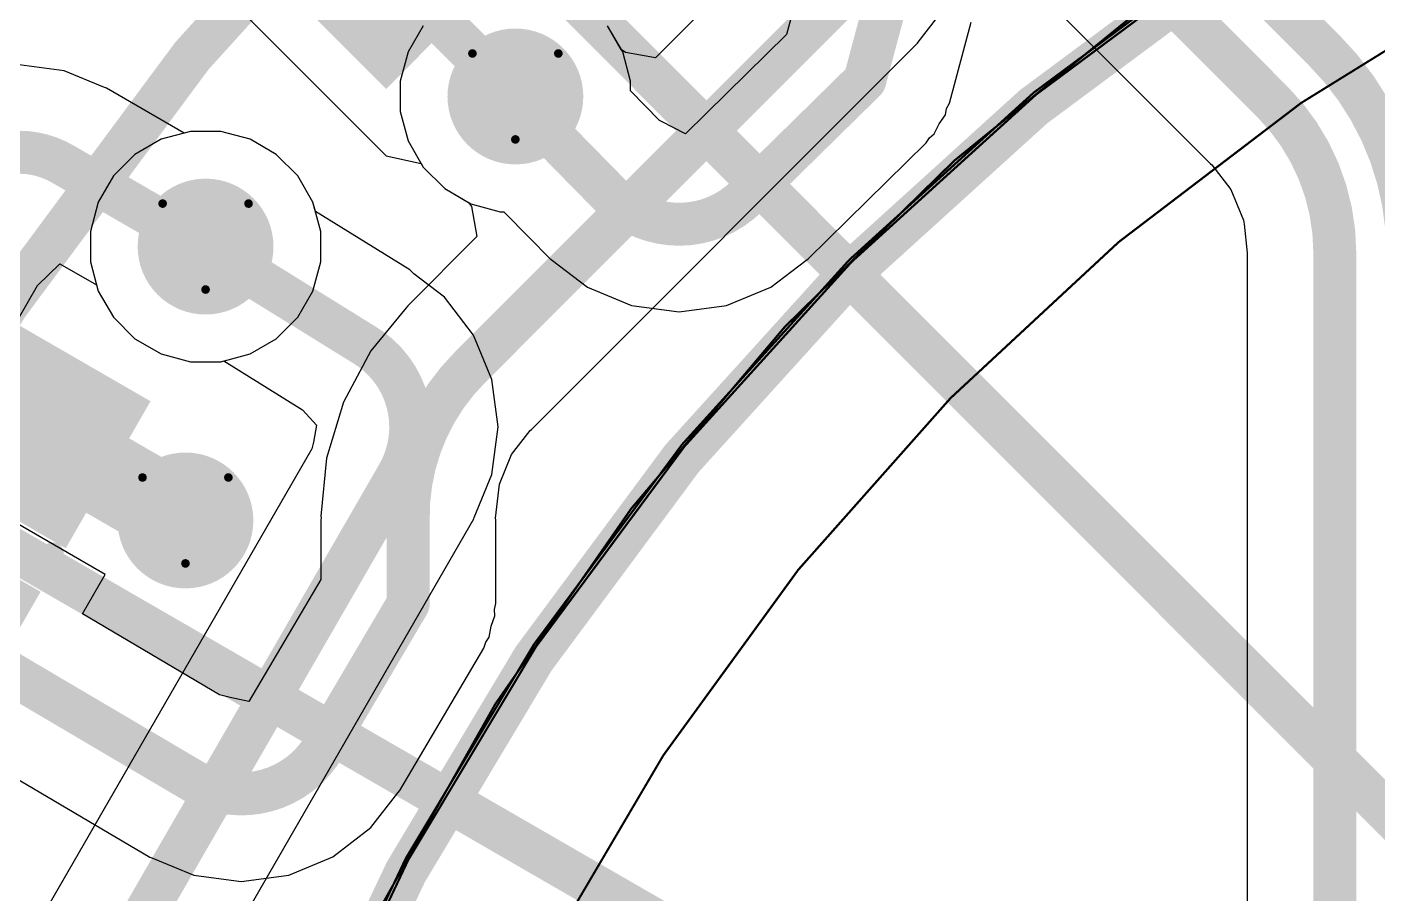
# Model space of a CAD drawing. Header units: inches. Extents: x -7 to 348, y -14 to 159.
# Drawn here: x 20.34 to 28.33, y 26.41 to 31.53 of the extents above; entities that cross this region are included whole.
import ezdxf

# ---------------------------------------------------------------- set-up
doc = ezdxf.new("R2010")
doc.units = ezdxf.units.IN
for name, color, linetype in [('Bottom Layer', 5, 'Continuous'), ('Bottom Solder', 6, 'Continuous'), ('Dimension', 6, 'Continuous'), ('Drill Drawing', 1, 'Continuous'), ('Fabrication', 76, 'Continuous'), ('Mechanical 4', 56, 'Continuous'), ('Top Layer', 1, 'Continuous'), ('Top Overlay', 2, 'Continuous'), ('Top Paste', 8, 'Continuous'), ('Top Solder', 216, 'Continuous'), ('Via Holes', 16, 'Continuous')]:
    doc.layers.add(name, color=color, linetype=linetype)

msp = doc.modelspace()

# ---------------------------------------------------------------- hatches: boundary and pattern name
at = {"layer": 'Bottom Layer'}
h = msp.add_hatch(color=5, dxfattribs=at)
edge = h.paths.add_edge_path()
edge.add_arc((23.23, 31.1227), 0.3, 0, 360)
h = msp.add_hatch(color=5, dxfattribs=at)
edge = h.paths.add_edge_path()
edge.add_arc((21.3979, 30.2356), 0.3, 0, 360)
h = msp.add_hatch(color=5, dxfattribs=at)
edge = h.paths.add_edge_path()
edge.add_arc((21.2789, 28.617), 0.3, 0, 360)
at = {"layer": 'Bottom Solder'}
h = msp.add_hatch(color=6, dxfattribs=at)
edge = h.paths.add_edge_path()
edge.add_arc((23.23, 31.1227), 0.4016, 0, 360)
h = msp.add_hatch(color=6, dxfattribs=at)
edge = h.paths.add_edge_path()
edge.add_arc((21.3979, 30.2356), 0.4016, 0, 360)
h = msp.add_hatch(color=6, dxfattribs=at)
edge = h.paths.add_edge_path()
edge.add_arc((21.2789, 28.617), 0.4016, 0, 360)
at = {"layer": 'Top Layer'}
for points in [[(23.031, 31.8765), (22.4653, 31.3108), (21.9703, 31.8058), (22.536, 32.3714)], [(20.9337, 29.2843), (20.5337, 28.5915), (19.9275, 28.9415), (20.3275, 29.6343)]]:
    msp.add_hatch(color=1, dxfattribs=at).paths.add_polyline_path(points)
h = msp.add_hatch(color=1, dxfattribs=at)
edge = h.paths.add_edge_path()
edge.add_arc((23.23, 31.1227), 0.3, 0, 360)
h = msp.add_hatch(color=1, dxfattribs=at)
edge = h.paths.add_edge_path()
edge.add_arc((21.3979, 30.2356), 0.3, 0, 360)
h = msp.add_hatch(color=1, dxfattribs=at)
edge = h.paths.add_edge_path()
edge.add_arc((21.2789, 28.617), 0.3, 0, 360)
at = {"layer": 'Top Paste'}
for points in [[(23.031, 31.8765), (22.4653, 31.3108), (21.9703, 31.8058), (22.536, 32.3714)], [(20.9337, 29.2843), (20.5337, 28.5915), (19.9275, 28.9415), (20.3275, 29.6343)]]:
    msp.add_hatch(color=8, dxfattribs=at).paths.add_polyline_path(points)
at = {"layer": 'Top Solder'}
for points in [[(23.1747, 31.8765), (22.4653, 31.1671), (21.8266, 31.8058), (22.536, 32.5151)], [(21.0725, 29.3215), (20.5709, 28.4527), (19.7887, 28.9043), (20.2903, 29.7731)], [(20.4225, 28.1957), (19.9209, 27.3269), (19.1387, 27.7785), (19.6403, 28.6473)]]:
    msp.add_hatch(color=216, dxfattribs=at).paths.add_polyline_path(points)
at = {"layer": 'Via Holes'}
h = msp.add_hatch(color=7, dxfattribs=at)
edge = h.paths.add_edge_path()
edge.add_arc((23.23, 31.1227), 0.15, 0, 360)
h = msp.add_hatch(color=7, dxfattribs=at)
edge = h.paths.add_edge_path()
edge.add_arc((21.3979, 30.2356), 0.15, 0, 360)
h = msp.add_hatch(color=7, dxfattribs=at)
edge = h.paths.add_edge_path()
edge.add_arc((21.2789, 28.617), 0.15, 0, 360)

# ---------------------------------------------------------------- linework, layer by layer
at = {"layer": 'Bottom Layer'}
for p, q in [((24.924, 31.8296), (24.8325, 31.4882)), ((25.7965, 31.0835), (25.9246, 31.5615)), ((22.6851, 31.5409), (22.5955, 31.3856)), ((23.8646, 31.3856), (23.775, 31.5409)), ((24.8325, 31.4882), (24.36, 31.0244)), ((22.5955, 31.3856), (22.549, 31.2124)), ((23.911, 31.2124), (23.8646, 31.3856)), ((22.549, 31.2124), (22.549, 31.0331)), ((23.911, 31.1566), (23.911, 31.2124)), ((24.083, 30.9816), (23.911, 31.1566)), ((25.7803, 31.0507), (25.7965, 31.0835)), ((22.549, 31.0331), (22.5955, 30.8599)), ((24.36, 31.0244), (24.2362, 30.9028)), ((25.736, 30.9609), (25.7728, 31.0149)), ((25.7728, 31.0149), (25.7803, 31.0507)), ((24.094, 30.9756), (24.083, 30.9816)), ((24.2362, 30.9028), (24.094, 30.9756)), ((25.7071, 30.9022), (25.736, 30.9609)), ((21.135, 30.8702), (20.9797, 30.7805)), ((21.3082, 30.9166), (21.135, 30.8702)), ((21.4875, 30.9166), (21.3082, 30.9166)), ((21.6607, 30.8702), (21.4875, 30.9166)), ((21.816, 30.7805), (21.6607, 30.8702)), ((22.5955, 30.8599), (22.6851, 30.7046)), ((24.9618, 30.1636), (25.659, 30.8479)), ((25.659, 30.8479), (25.6796, 30.8781)), ((25.6796, 30.8781), (25.7071, 30.9022)), ((20.9797, 30.7805), (20.8529, 30.6538)), ((21.9428, 30.6538), (21.816, 30.7805)), ((22.6851, 30.7046), (22.8119, 30.5778)), ((20.8529, 30.6538), (20.7633, 30.4985)), ((22.0325, 30.4985), (21.9428, 30.6538)), ((22.8119, 30.5778), (22.9672, 30.4881)), ((20.7633, 30.4985), (20.7169, 30.3253)), ((22.0474, 30.4428), (22.0325, 30.4985)), ((22.6058, 30.0973), (22.0474, 30.4428)), ((22.9672, 30.4881), (23.1404, 30.4417)), ((23.1404, 30.4417), (23.1611, 30.4417)), ((23.1611, 30.4417), (23.3148, 30.2853)), ((20.7169, 30.3253), (20.7169, 30.146)), ((23.3148, 30.2853), (23.4318, 30.1663)), ((20.7169, 30.146), (20.7633, 29.9728)), ((23.4318, 30.1663), (23.4338, 30.1647)), ((23.4338, 30.1647), (23.4349, 30.163)), ((23.4349, 30.163), (23.4398, 30.1597)), ((23.4398, 30.1597), (23.4405, 30.1604)), ((23.4405, 30.1604), (23.4421, 30.1593)), ((23.4421, 30.1593), (23.6556, 29.9955)), ((24.7406, 29.9955), (24.9467, 30.1536)), ((24.9467, 30.1536), (24.9618, 30.1636)), ((22.6298, 30.0748), (22.6058, 30.0973)), ((22.8109, 29.9358), (22.6298, 30.0748)), ((20.7633, 29.9728), (20.8529, 29.8175)), ((23.6556, 29.9955), (23.9173, 29.8871)), ((24.4789, 29.8871), (24.7406, 29.9955)), ((22.9832, 29.7113), (22.8109, 29.9358)), ((23.9173, 29.8871), (24.1981, 29.8501)), ((24.1981, 29.8501), (24.4789, 29.8871)), ((20.8529, 29.8175), (20.9797, 29.6907)), ((20.9797, 29.6907), (21.135, 29.601)), ((23.0915, 29.4499), (22.9832, 29.7113)), ((21.135, 29.601), (21.3082, 29.5546)), ((21.4875, 29.5546), (21.506, 29.5596)), ((21.506, 29.5596), (21.9718, 29.2713)), ((21.3082, 29.5546), (21.4875, 29.5546)), ((23.1284, 29.1694), (23.0915, 29.4499)), ((21.9718, 29.2713), (22.0541, 29.18)), ((22.0541, 29.18), (22.0361, 29.0799)), ((23.0915, 28.8888), (23.1284, 29.1694)), ((22.0361, 29.0799), (22.0262, 29.0403)), ((22.0262, 29.0403), (20.3336, 26.1085)), ((22.9862, 28.6346), (23.0915, 28.8888)), ((21.2307, 25.5906), (22.9834, 28.6264)), ((22.9834, 28.6264), (22.9862, 28.6346))]:
    msp.add_line(p, q, dxfattribs=at)
for points in [[(25.2962, 31.2176, 0.254, 0.254, 0), (25.4243, 31.6956, 0.254, 0.254, 0)], [(24.599, 30.5332, 0.254, 0.254, 0), (25.2962, 31.2176, 0.254, 0.254, 0)], [(23.224, 31.1168, 0.254, 0.254, 0), (23.8012, 30.5294, 0.254, 0.254, 0)], [(24.599, 30.5332, 0.254, 0.254, -0.410559), (23.8011, 30.5293, 0.254, 0.254, 0)], [(21.3979, 30.2356, 0.254, 0.254, 0), (22.3332, 29.6568, 0.254, 0.254, 0)], [(22.3333, 29.6569, 0.254, 0.254, -0.411354), (22.5348, 28.8853, 0.254, 0.254, 0)], [(20.7821, 25.8495, 0.254, 0.254, 0), (22.5348, 28.8853, 0.254, 0.254, 0)]]:
    msp.add_lwpolyline(points, format="xyseb", dxfattribs=at)
for points in [[(25.2327, 31.2176, 0.127, 0.127, 1), (25.3597, 31.2176, 0.127, 0.127, 1)], [(25.2327, 31.2176, 0.127, 0.127, 1), (25.3597, 31.2176, 0.127, 0.127, 1)], [(23.1605, 31.1168, 0.127, 0.127, 1), (23.2875, 31.1168, 0.127, 0.127, 1)], [(23.7376, 30.5293, 0.127, 0.127, 1), (23.8646, 30.5293, 0.127, 0.127, 1)], [(23.7377, 30.5294, 0.127, 0.127, 1), (23.8647, 30.5294, 0.127, 0.127, 1)], [(24.5355, 30.5332, 0.127, 0.127, 1), (24.6625, 30.5332, 0.127, 0.127, 1)], [(24.5355, 30.5332, 0.127, 0.127, 1), (24.6625, 30.5332, 0.127, 0.127, 1)], [(21.3344, 30.2356, 0.127, 0.127, 1), (21.4614, 30.2356, 0.127, 0.127, 1)], [(22.2697, 29.6568, 0.127, 0.127, 1), (22.3967, 29.6568, 0.127, 0.127, 1)], [(22.2698, 29.6569, 0.127, 0.127, 1), (22.3968, 29.6569, 0.127, 0.127, 1)], [(22.4713, 28.8853, 0.127, 0.127, 1), (22.5983, 28.8853, 0.127, 0.127, 1)], [(22.4713, 28.8853, 0.127, 0.127, 1), (22.5983, 28.8853, 0.127, 0.127, 1)]]:
    msp.add_lwpolyline(points, format="xyseb", close=True, dxfattribs=at)
at = {"layer": 'Dimension'}
for points in [[(58.31, 19.467, 0.254, 0.254, 1), (13.31, 19.467, 0.254, 0.254, 1)], [(54.5603, 19.4669, 0.254, 0.254, 1), (17.0603, 19.4669, 0.254, 0.254, 1)]]:
    msp.add_lwpolyline(points, format="xyseb", close=True, dxfattribs=at)
for points in [[(17.9439, 37.3357, 0.254, 0.254, 0), (55.3624, -0.0818, 0.254, 0.254, 0)], [(15.0437, 31.4566, 0.254, 0.254, 0), (58.3449, 6.4566, 0.254, 0.254, 0)]]:
    msp.add_lwpolyline(points, format="xyseb", dxfattribs=at)
at = {"layer": 'Drill Drawing'}
for points in [[(22.976, 31.3767, 0.0508, 0.0508, 0), (23.484, 31.3767, 0.0508, 0.0508, 0)], [(22.976, 31.3767, 0.0508, 0.0508, 0), (23.23, 30.8687, 0.0508, 0.0508, 0)], [(23.23, 30.8687, 0.0508, 0.0508, 0), (23.484, 31.3767, 0.0508, 0.0508, 0)], [(21.1439, 30.4896, 0.0508, 0.0508, 0), (21.6519, 30.4896, 0.0508, 0.0508, 0)], [(21.1439, 30.4896, 0.0508, 0.0508, 0), (21.3979, 29.9816, 0.0508, 0.0508, 0)], [(21.3979, 29.9816, 0.0508, 0.0508, 0), (21.6519, 30.4896, 0.0508, 0.0508, 0)], [(21.0249, 28.871, 0.0508, 0.0508, 0), (21.5329, 28.871, 0.0508, 0.0508, 0)], [(21.0249, 28.871, 0.0508, 0.0508, 0), (21.2789, 28.363, 0.0508, 0.0508, 0)], [(21.2789, 28.363, 0.0508, 0.0508, 0), (21.5329, 28.871, 0.0508, 0.0508, 0)]]:
    msp.add_lwpolyline(points, format="xyseb", dxfattribs=at)
for points in [[(22.9633, 31.3767, 0.0254, 0.0254, 1), (22.9887, 31.3767, 0.0254, 0.0254, 1)], [(22.9633, 31.3767, 0.0254, 0.0254, 1), (22.9887, 31.3767, 0.0254, 0.0254, 1)], [(23.4713, 31.3767, 0.0254, 0.0254, 1), (23.4967, 31.3767, 0.0254, 0.0254, 1)], [(23.4713, 31.3767, 0.0254, 0.0254, 1), (23.4967, 31.3767, 0.0254, 0.0254, 1)], [(23.2173, 30.8687, 0.0254, 0.0254, 1), (23.2427, 30.8687, 0.0254, 0.0254, 1)], [(23.2173, 30.8687, 0.0254, 0.0254, 1), (23.2427, 30.8687, 0.0254, 0.0254, 1)], [(21.1312, 30.4896, 0.0254, 0.0254, 1), (21.1566, 30.4896, 0.0254, 0.0254, 1)], [(21.1312, 30.4896, 0.0254, 0.0254, 1), (21.1566, 30.4896, 0.0254, 0.0254, 1)], [(21.6392, 30.4896, 0.0254, 0.0254, 1), (21.6646, 30.4896, 0.0254, 0.0254, 1)], [(21.6392, 30.4896, 0.0254, 0.0254, 1), (21.6646, 30.4896, 0.0254, 0.0254, 1)], [(21.3852, 29.9816, 0.0254, 0.0254, 1), (21.4106, 29.9816, 0.0254, 0.0254, 1)], [(21.3852, 29.9816, 0.0254, 0.0254, 1), (21.4106, 29.9816, 0.0254, 0.0254, 1)], [(21.0122, 28.871, 0.0254, 0.0254, 1), (21.0376, 28.871, 0.0254, 0.0254, 1)], [(21.0122, 28.871, 0.0254, 0.0254, 1), (21.0376, 28.871, 0.0254, 0.0254, 1)], [(21.5202, 28.871, 0.0254, 0.0254, 1), (21.5456, 28.871, 0.0254, 0.0254, 1)], [(21.5202, 28.871, 0.0254, 0.0254, 1), (21.5456, 28.871, 0.0254, 0.0254, 1)], [(21.2662, 28.363, 0.0254, 0.0254, 1), (21.2916, 28.363, 0.0254, 0.0254, 1)], [(21.2662, 28.363, 0.0254, 0.0254, 1), (21.2916, 28.363, 0.0254, 0.0254, 1)]]:
    msp.add_lwpolyline(points, format="xyseb", close=True, dxfattribs=at)
at = {"layer": 'Fabrication'}
for points in [[(21.8463, 25.0261, 0.0127, 0.0127, -0.366777), (38.9247, 34.2228, 0.0127, 0.0127, 0)], [(21.8463, 25.0261, 0.0127, 0.0127, -0.366777), (38.9247, 34.2228, 0.0127, 0.0127, 0)], [(21.8463, 25.0261, 0.0127, 0.0127, -0.366777), (38.9247, 34.2228, 0.0127, 0.0127, 0)], [(21.8463, 25.0261, 0.0127, 0.0127, -0.366777), (38.9247, 34.2228, 0.0127, 0.0127, 0)], [(22.3945, 23.55, 0.0127, 0.0127, -0.436929), (40.8304, 32.6188, 0.0127, 0.0127, 0)], [(22.3945, 23.55, 0.0127, 0.0127, -0.436929), (40.8304, 32.6188, 0.0127, 0.0127, 0)], [(53.1935, 31.3327, 0.0127, 0.0127, -1.1671), (15.6751, 13.587, 0.0127, 0.0127, 0)], [(53.1935, 31.3327, 0.0127, 0.0127, -1.1671), (15.6751, 13.587, 0.0127, 0.0127, 0)], [(53.1935, 31.3327, 0.0127, 0.0127, -1.1671), (15.6751, 13.587, 0.0127, 0.0127, 0)], [(53.1935, 31.3327, 0.0127, 0.0127, -1.1671), (15.6751, 13.587, 0.0127, 0.0127, 0)], [(54.5111, 31.1383, 0.0127, 0.0127, -1.205705), (14.1774, 15.55, 0.0127, 0.0127, 0)], [(54.5111, 31.1383, 0.0127, 0.0127, -1.205705), (14.1774, 15.55, 0.0127, 0.0127, 0)], [(46.0676, 30.4948, 0.0127, 0.0127, -1.250986), (21.846, 14.0738, 0.0127, 0.0127, 0)], [(46.0676, 30.4948, 0.0127, 0.0127, -1.250986), (21.846, 14.0738, 0.0127, 0.0127, 0)], [(46.0676, 30.4948, 0.0127, 0.0127, -1.250986), (21.846, 14.0738, 0.0127, 0.0127, 0)], [(46.0676, 30.4948, 0.0127, 0.0127, -1.250986), (21.846, 14.0738, 0.0127, 0.0127, 0)], [(44.8304, 30.2569, 0.0127, 0.0127, -1.342703), (22.3943, 15.55, 0.0127, 0.0127, 0)]]:
    msp.add_lwpolyline(points, format="xyseb", dxfattribs=at)
at = {"layer": 'Mechanical 4'}
for points in [[(50.811, 19.55, 0.0127, 0.0127, 1), (20.811, 19.55, 0.0127, 0.0127, 1)], [(50.811, 19.55, 0.0127, 0.0127, 1), (20.811, 19.55, 0.0127, 0.0127, 1)], [(50.811, 19.55, 0.0127, 0.0127, 1), (20.811, 19.55, 0.0127, 0.0127, 1)], [(50.811, 19.55, 0.0127, 0.0127, 1), (20.811, 19.55, 0.0127, 0.0127, 1)], [(50.8248, 19.5385, 0.0127, 0.0127, 1), (20.8248, 19.5385, 0.0127, 0.0127, 1)], [(50.8248, 19.5385, 0.0127, 0.0127, 1), (20.8248, 19.5385, 0.0127, 0.0127, 1)], [(50.8248, 19.5385, 0.0127, 0.0127, 1), (20.8248, 19.5385, 0.0127, 0.0127, 1)], [(50.8248, 19.5385, 0.0127, 0.0127, 1), (20.8248, 19.5385, 0.0127, 0.0127, 1)]]:
    msp.add_lwpolyline(points, format="xyseb", close=True, dxfattribs=at)
at = {"layer": 'Top Layer'}
for p, q in [((24.7795, 32.0726), (24.058, 31.351)), ((26.0611, 32.0042), (27.3402, 30.7251)), ((25.6128, 31.443), (25.7814, 31.6627)), ((21.6168, 31.6205), (22.4653, 30.772)), ((23.856, 31.4005), (23.775, 31.5409)), ((23.3257, 29.1538), (25.6086, 31.4367)), ((23.8812, 31.3826), (23.856, 31.4005)), ((25.6086, 31.4367), (25.6128, 31.443)), ((24.058, 31.351), (23.8812, 31.3826)), ((20.5615, 31.2748), (20.2955, 31.3098)), ((20.8008, 31.1757), (20.5615, 31.2748)), ((20.8123, 31.1718), (20.8008, 31.1757)), ((21.2713, 30.9067), (20.8123, 31.1718)), ((21.3082, 30.9166), (21.2713, 30.9067)), ((21.4875, 30.9166), (21.3082, 30.9166)), ((21.6607, 30.8702), (21.4875, 30.9166)), ((21.816, 30.7805), (21.6607, 30.8702)), ((21.9428, 30.6538), (21.816, 30.7805)), ((22.4653, 30.772), (22.4653, 30.772)), ((22.4653, 30.772), (22.672, 30.7273)), ((22.672, 30.7273), (22.6851, 30.7046)), ((22.6851, 30.7046), (22.8119, 30.5778)), ((27.3402, 30.7251), (27.3489, 30.7193)), ((27.3489, 30.7193), (27.4608, 30.5735)), ((22.0325, 30.4985), (21.9428, 30.6538)), ((22.8119, 30.5778), (22.9523, 30.4968)), ((27.4608, 30.5735), (27.5359, 30.392)), ((22.0789, 30.3253), (22.0325, 30.4985)), ((22.9523, 30.4968), (22.9701, 30.4716)), ((22.9701, 30.4716), (23.0018, 30.2948)), ((27.5359, 30.392), (27.5391, 30.3677)), ((27.5391, 30.3677), (27.558, 30.1977)), ((22.0789, 30.146), (22.0789, 30.3253)), ((23.0018, 30.2948), (22.5932, 29.8863)), ((20.4045, 30.0057), (20.537, 30.1345)), ((20.537, 30.1345), (20.7534, 30.0096)), ((22.0325, 29.9728), (22.0789, 30.146)), ((27.558, 30.1977), (27.5579, 30.1973)), ((27.5579, 30.1973), (27.5579, 30.1954)), ((27.5579, 30.1954), (27.5579, 17.3034)), ((19.765, 28.8979), (20.4045, 30.0057)), ((20.7534, 30.0096), (20.7633, 29.9728)), ((20.7633, 29.9728), (20.8529, 29.8175)), ((21.9428, 29.8175), (22.0325, 29.9728)), ((22.5932, 29.8863), (22.5848, 29.8737)), ((20.8529, 29.8175), (20.9797, 29.6907)), ((21.816, 29.6907), (21.9428, 29.8175)), ((22.5848, 29.8737), (22.3758, 29.619)), ((20.9797, 29.6907), (21.135, 29.601)), ((21.6607, 29.601), (21.816, 29.6907)), ((21.135, 29.601), (21.3082, 29.5546)), ((21.4875, 29.5546), (21.6607, 29.601)), ((22.3758, 29.619), (22.2135, 29.3153)), ((21.3082, 29.5546), (21.4875, 29.5546)), ((22.2135, 29.3153), (22.1135, 28.9858)), ((23.2079, 29.0059), (23.3168, 29.1478)), ((23.3168, 29.1478), (23.3257, 29.1538)), ((23.1355, 28.8309), (23.2079, 29.0059)), ((22.1135, 28.9858), (22.0798, 28.6431)), ((20.8042, 28.2979), (19.765, 28.8979)), ((23.1125, 28.63), (23.1312, 28.7986)), ((23.1312, 28.7986), (23.1355, 28.8309)), ((22.0808, 28.6325), (22.0785, 28.6207)), ((22.0785, 28.6207), (22.0785, 28.2672)), ((22.0798, 28.6431), (22.0808, 28.6325)), ((23.1144, 28.6207), (23.1125, 28.63)), ((23.1144, 28.4538), (23.1144, 28.6207)), ((23.1144, 28.1258), (23.1144, 28.4538)), ((20.6695, 28.0646), (20.8042, 28.2979)), ((22.0785, 28.2672), (21.654, 27.5475)), ((23.1073, 28.0899), (23.1144, 28.1258)), ((21.4806, 27.5869), (20.6695, 28.0646)), ((23.0877, 27.9917), (23.1093, 28.0534)), ((23.1093, 28.0534), (23.1073, 28.0899)), ((23.075, 27.9276), (23.0877, 27.9917)), ((23.0426, 27.8627), (23.0547, 27.8972)), ((23.0547, 27.8972), (23.075, 27.9276)), ((22.5463, 27.0212), (23.0426, 27.8627)), ((21.5439, 27.5713), (21.4806, 27.5869)), ((21.654, 27.5475), (21.5439, 27.5713)), ((20.2603, 27.1034), (21.0677, 26.6279)), ((22.3761, 26.8016), (22.5341, 27.0076)), ((22.5341, 27.0076), (22.5463, 27.0212)), ((22.1514, 26.6292), (22.3761, 26.8016)), ((21.0677, 26.6279), (21.0795, 26.6237)), ((21.0795, 26.6237), (21.328, 26.5208)), ((21.8897, 26.5208), (22.1514, 26.6292)), ((21.328, 26.5208), (21.6088, 26.4838)), ((21.6088, 26.4838), (21.8897, 26.5208))]:
    msp.add_line(p, q, dxfattribs=at)
for points in [[(23.9597, 38.6755, 2.032, 2.032, -0.53877), (58.0622, 22.8854, 2.032, 2.032, 0)], [(22.1221, 36.6757, 0.254, 0.254, 0), (27.7065, 31.0913, 0.254, 0.254, 0)], [(14.2446, 13.1348, 2.032, 2.032, -0.267603), (19.4524, 34.998, 2.032, 2.032, 0)], [(26.7424, 32.6661, 0.254, 0.254, 0), (28.0104, 31.398, 0.254, 0.254, 0)], [(22.5404, 31.8123, 0.254, 0.254, 0), (23.23, 31.1228, 0.254, 0.254, 0)], [(22.9595, 29.52, 0.254, 0.254, 0), (25.2424, 31.803, 0.254, 0.254, 0)], [(28.0104, 31.398, 0.254, 0.254, -0.198997), (28.5076, 30.1982, 0.254, 0.254, 0)], [(27.7065, 31.0913, 0.254, 0.254, -0.1983), (28.0758, 30.198, 0.254, 0.254, 0)], [(20.1624, 30.7754, 0.254, 0.254, -0.200714), (20.5533, 30.7232, 0.254, 0.254, 0)], [(20.5533, 30.7232, 0.254, 0.254, 0), (21.3979, 30.2356, 0.254, 0.254, 0)], [(28.0758, 30.198, 0.254, 0.254, 0), (28.0758, 30.1961, 0.254, 0.254, 0)], [(28.0758, 17.3034, 0.254, 0.254, 0), (28.0758, 30.1961, 0.254, 0.254, 0)], [(22.5964, 28.6207, 0.254, 0.254, -0.203622), (22.9595, 29.52, 0.254, 0.254, 0)], [(20.4343, 29.1046, 0.508, 0.508, 0), (21.2788, 28.617, 0.508, 0.508, 0)], [(22.5964, 28.1258, 0.254, 0.254, 0), (22.5964, 28.6207, 0.254, 0.254, 0)], [(22.1002, 27.2843, 0.254, 0.254, 0), (22.5964, 28.1258, 0.254, 0.254, 0)], [(19.7806, 27.9871, 0.254, 0.254, 0), (21.3305, 27.0741, 0.254, 0.254, 0)], [(22.1002, 27.2843, 0.254, 0.254, -0.410559), (21.3305, 27.074, 0.254, 0.254, 0)]]:
    msp.add_lwpolyline(points, format="xyseb", dxfattribs=at)
for points in [[(27.9469, 31.398, 0.127, 0.127, 1), (28.0739, 31.398, 0.127, 0.127, 1)], [(27.9469, 31.398, 0.127, 0.127, 1), (28.0739, 31.398, 0.127, 0.127, 1)], [(23.1665, 31.1228, 0.127, 0.127, 1), (23.2935, 31.1228, 0.127, 0.127, 1)], [(27.643, 31.0913, 0.127, 0.127, 1), (27.77, 31.0913, 0.127, 0.127, 1)], [(27.643, 31.0913, 0.127, 0.127, 1), (27.77, 31.0913, 0.127, 0.127, 1)], [(20.4898, 30.7232, 0.127, 0.127, 1), (20.6168, 30.7232, 0.127, 0.127, 1)], [(20.4898, 30.7232, 0.127, 0.127, 1), (20.6168, 30.7232, 0.127, 0.127, 1)], [(21.3344, 30.2356, 0.127, 0.127, 1), (21.4614, 30.2356, 0.127, 0.127, 1)], [(28.0123, 30.198, 0.127, 0.127, 1), (28.1393, 30.198, 0.127, 0.127, 1)], [(28.0123, 30.198, 0.127, 0.127, 1), (28.1393, 30.198, 0.127, 0.127, 1)], [(28.0123, 30.1961, 0.127, 0.127, 1), (28.1393, 30.1961, 0.127, 0.127, 1)], [(28.0123, 30.1961, 0.127, 0.127, 1), (28.1393, 30.1961, 0.127, 0.127, 1)], [(22.896, 29.52, 0.127, 0.127, 1), (23.023, 29.52, 0.127, 0.127, 1)], [(22.896, 29.52, 0.127, 0.127, 1), (23.023, 29.52, 0.127, 0.127, 1)], [(20.3073, 29.1046, 0.254, 0.254, 1), (20.5613, 29.1046, 0.254, 0.254, 1)], [(21.1518, 28.617, 0.254, 0.254, 1), (21.4058, 28.617, 0.254, 0.254, 1)], [(22.5329, 28.6207, 0.127, 0.127, 1), (22.6599, 28.6207, 0.127, 0.127, 1)], [(22.5329, 28.6207, 0.127, 0.127, 1), (22.6599, 28.6207, 0.127, 0.127, 1)], [(22.5329, 28.1258, 0.127, 0.127, 1), (22.6599, 28.1258, 0.127, 0.127, 1)], [(22.5329, 28.1258, 0.127, 0.127, 1), (22.6599, 28.1258, 0.127, 0.127, 1)], [(22.0367, 27.2843, 0.127, 0.127, 1), (22.1637, 27.2843, 0.127, 0.127, 1)], [(22.0367, 27.2843, 0.127, 0.127, 1), (22.1637, 27.2843, 0.127, 0.127, 1)], [(21.267, 27.0741, 0.127, 0.127, 1), (21.394, 27.0741, 0.127, 0.127, 1)], [(21.267, 27.074, 0.127, 0.127, 1), (21.394, 27.074, 0.127, 0.127, 1)]]:
    msp.add_lwpolyline(points, format="xyseb", close=True, dxfattribs=at)
at = {"layer": 'Top Overlay'}
for points in [[(50.8104, 19.4669, 0.254, 0.254, 1), (20.8103, 19.4669, 0.254, 0.254, 1)], [(20.4631, 28.4241, 0.0635, 0.0635, 1), (20.5266, 28.4241, 0.0635, 0.0635, 1)], [(20.3822, 28.284, 0.0635, 0.0635, 1), (20.4457, 28.284, 0.0635, 0.0635, 1)]]:
    msp.add_lwpolyline(points, format="xyseb", close=True, dxfattribs=at)
msp.add_lwpolyline([(20.4139, 28.284, 0.127, 0.127, 0), (20.4948, 28.4241, 0.127, 0.127, 0)], format="xyseb", dxfattribs=at)

doc.saveas('drawing.dxf')
